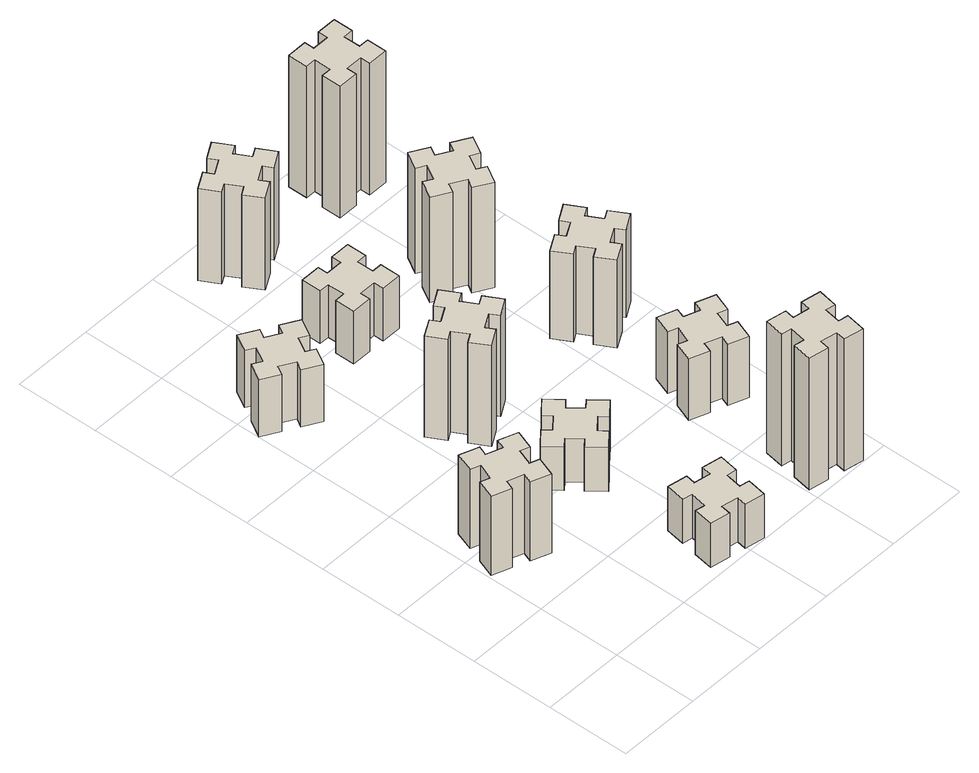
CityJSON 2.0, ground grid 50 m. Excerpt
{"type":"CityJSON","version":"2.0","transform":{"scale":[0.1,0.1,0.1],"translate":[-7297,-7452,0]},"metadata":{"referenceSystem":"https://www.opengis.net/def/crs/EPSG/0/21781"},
"CityObjects":{
"building1":{"type":"Building","attributes":{"class":"1000","function":"1000","usage":"1000","yearOfConstruction":2016,"roofType":"1000","measuredHeight":54,"storeysAboveGround":30,"storeysBelowGround":0},"geometry":[{"type":"Solid","lod":"1","boundaries":[[[[0,1,2,3,4,5,6,7,8,9,10,11,12,13,14,15,16,17,18,19]],[[17,16,20,21]],[[16,15,22,20]],[[15,14,23,22]],[[14,13,24,23]],[[13,12,25,24]],[[12,11,26,25]],[[11,10,27,26]],[[10,9,28,27]],[[9,8,29,28]],[[8,7,30,29]],[[7,6,31,30]],[[6,5,32,31]],[[5,4,33,32]],[[4,3,34,33]],[[3,2,35,34]],[[2,1,36,35]],[[1,0,37,36]],[[0,19,38,37]],[[19,18,39,38]],[[18,17,21,39]],[[24,25,26,27,28,29,30,31,32,33,34,35,36,37,38,39,21,20,22,23]]]]}]},
"building2":{"type":"Building","attributes":{"class":"1000","function":"1000","usage":"1000","yearOfConstruction":2016,"roofType":"1000","measuredHeight":39,"storeysAboveGround":30,"storeysBelowGround":0},"geometry":[{"type":"Solid","lod":"1","boundaries":[[[[40,41,42,43,44,45,46,47,48,49,50,51,52,53,54,55,56,57,58,59]],[[57,56,60,61]],[[56,55,62,60]],[[55,54,63,62]],[[54,53,64,63]],[[53,52,65,64]],[[52,51,66,65]],[[51,50,67,66]],[[50,49,68,67]],[[49,48,69,68]],[[48,47,70,69]],[[47,46,71,70]],[[46,45,72,71]],[[45,44,73,72]],[[44,43,74,73]],[[43,42,75,74]],[[42,41,76,75]],[[41,40,77,76]],[[40,59,78,77]],[[59,58,79,78]],[[58,57,61,79]],[[64,65,66,67,68,69,70,71,72,73,74,75,76,77,78,79,61,60,62,63]]]]}]},
"building3":{"type":"Building","attributes":{"class":"1000","function":"1000","usage":"1000","yearOfConstruction":2016,"roofType":"1000","measuredHeight":30,"storeysAboveGround":30,"storeysBelowGround":0},"geometry":[{"type":"Solid","lod":"1","boundaries":[[[[80,81,82,83,84,85,86,87,88,89,90,91,92,93,94,95,96,97,98,99]],[[97,96,100,101]],[[96,95,102,100]],[[95,94,103,102]],[[94,93,104,103]],[[93,92,105,104]],[[92,91,106,105]],[[91,90,107,106]],[[90,89,108,107]],[[89,88,109,108]],[[88,87,110,109]],[[87,86,111,110]],[[86,85,112,111]],[[85,84,113,112]],[[84,83,114,113]],[[83,82,115,114]],[[82,81,116,115]],[[81,80,117,116]],[[80,99,118,117]],[[99,98,119,118]],[[98,97,101,119]],[[104,105,106,107,108,109,110,111,112,113,114,115,116,117,118,119,101,100,102,103]]]]}]},
"building4":{"type":"Building","attributes":{"class":"1000","function":"1000","usage":"1000","yearOfConstruction":2016,"roofType":"1000","measuredHeight":30,"storeysAboveGround":30,"storeysBelowGround":0},"geometry":[{"type":"Solid","lod":"1","boundaries":[[[[120,121,122,123,124,125,126,127,128,129,130,131,132,133,134,135,136,137,138,139]],[[137,136,140,141]],[[136,135,142,140]],[[135,134,143,142]],[[134,133,144,143]],[[133,132,145,144]],[[132,131,146,145]],[[131,130,147,146]],[[130,129,148,147]],[[129,128,149,148]],[[128,127,150,149]],[[127,126,151,150]],[[126,125,152,151]],[[125,124,153,152]],[[124,123,154,153]],[[123,122,155,154]],[[122,121,156,155]],[[121,120,157,156]],[[120,139,158,157]],[[139,138,159,158]],[[138,137,141,159]],[[144,145,146,147,148,149,150,151,152,153,154,155,156,157,158,159,141,140,142,143]]]]}]},
"building5":{"type":"Building","attributes":{"class":"1000","function":"1000","usage":"1000","yearOfConstruction":2016,"roofType":"1000","measuredHeight":69,"storeysAboveGround":30,"storeysBelowGround":0},"geometry":[{"type":"Solid","lod":"1","boundaries":[[[[160,161,162,163,164,165,166,167,168,169,170,171,172,173,174,175,176,177,178,179]],[[177,176,180,181]],[[176,175,182,180]],[[175,174,183,182]],[[174,173,184,183]],[[173,172,185,184]],[[172,171,186,185]],[[171,170,187,186]],[[170,169,188,187]],[[169,168,189,188]],[[168,167,190,189]],[[167,166,191,190]],[[166,165,192,191]],[[165,164,193,192]],[[164,163,194,193]],[[163,162,195,194]],[[162,161,196,195]],[[161,160,197,196]],[[160,179,198,197]],[[179,178,199,198]],[[178,177,181,199]],[[184,185,186,187,188,189,190,191,192,193,194,195,196,197,198,199,181,180,182,183]]]]}]},
"building6":{"type":"Building","attributes":{"class":"1000","function":"1000","usage":"1000","yearOfConstruction":2016,"roofType":"1000","measuredHeight":36,"storeysAboveGround":30,"storeysBelowGround":0},"geometry":[{"type":"Solid","lod":"1","boundaries":[[[[200,201,202,203,204,205,206,207,208,209,210,211,212,213,214,215,216,217,218,219]],[[217,216,220,221]],[[216,215,222,220]],[[215,214,223,222]],[[214,213,224,223]],[[213,212,225,224]],[[212,211,226,225]],[[211,210,227,226]],[[210,209,228,227]],[[209,208,229,228]],[[208,207,230,229]],[[207,206,231,230]],[[206,205,232,231]],[[205,204,233,232]],[[204,203,234,233]],[[203,202,235,234]],[[202,201,236,235]],[[201,200,237,236]],[[200,219,238,237]],[[219,218,239,238]],[[218,217,221,239]],[[224,225,226,227,228,229,230,231,232,233,234,235,236,237,238,239,221,220,222,223]]]]}]},
"building7":{"type":"Building","attributes":{"class":"1000","function":"1000","usage":"1000","yearOfConstruction":2016,"roofType":"1000","measuredHeight":90,"storeysAboveGround":30,"storeysBelowGround":0},"geometry":[{"type":"Solid","lod":"1","boundaries":[[[[240,241,242,243,244,245,246,247,248,249,250,251,252,253,254,255,256,257,258,259]],[[257,256,260,261]],[[256,255,262,260]],[[255,254,263,262]],[[254,253,264,263]],[[253,252,265,264]],[[252,251,266,265]],[[251,250,267,266]],[[250,249,268,267]],[[249,248,269,268]],[[248,247,270,269]],[[247,246,271,270]],[[246,245,272,271]],[[245,244,273,272]],[[244,243,274,273]],[[243,242,275,274]],[[242,241,276,275]],[[241,240,277,276]],[[240,259,278,277]],[[259,258,279,278]],[[258,257,261,279]],[[264,265,266,267,268,269,270,271,272,273,274,275,276,277,278,279,261,260,262,263]]]]}]},
"building8":{"type":"Building","attributes":{"class":"1000","function":"1000","usage":"1000","yearOfConstruction":2016,"roofType":"1000","measuredHeight":63,"storeysAboveGround":30,"storeysBelowGround":0},"geometry":[{"type":"Solid","lod":"1","boundaries":[[[[280,281,282,283,284,285,286,287,288,289,290,291,292,293,294,295,296,297,298,299]],[[297,296,300,301]],[[296,295,302,300]],[[295,294,303,302]],[[294,293,304,303]],[[293,292,305,304]],[[292,291,306,305]],[[291,290,307,306]],[[290,289,308,307]],[[289,288,309,308]],[[288,287,310,309]],[[287,286,311,310]],[[286,285,312,311]],[[285,284,313,312]],[[284,283,314,313]],[[283,282,315,314]],[[282,281,316,315]],[[281,280,317,316]],[[280,299,318,317]],[[299,298,319,318]],[[298,297,301,319]],[[304,305,306,307,308,309,310,311,312,313,314,315,316,317,318,319,301,300,302,303]]]]}]},
"building9":{"type":"Building","attributes":{"class":"1000","function":"1000","usage":"1000","yearOfConstruction":2016,"roofType":"1000","measuredHeight":42,"storeysAboveGround":30,"storeysBelowGround":0},"geometry":[{"type":"Solid","lod":"1","boundaries":[[[[320,321,322,323,324,325,326,327,328,329,330,331,332,333,334,335,336,337,338,339]],[[337,336,340,341]],[[336,335,342,340]],[[335,334,343,342]],[[334,333,344,343]],[[333,332,345,344]],[[332,331,346,345]],[[331,330,347,346]],[[330,329,348,347]],[[329,328,349,348]],[[328,327,350,349]],[[327,326,351,350]],[[326,325,352,351]],[[325,324,353,352]],[[324,323,354,353]],[[323,322,355,354]],[[322,321,356,355]],[[321,320,357,356]],[[320,339,358,357]],[[339,338,359,358]],[[338,337,341,359]],[[344,345,346,347,348,349,350,351,352,353,354,355,356,357,358,359,341,340,342,343]]]]}]},
"building10":{"type":"Building","attributes":{"class":"1000","function":"1000","usage":"1000","yearOfConstruction":2016,"roofType":"1000","measuredHeight":60,"storeysAboveGround":30,"storeysBelowGround":0},"geometry":[{"type":"Solid","lod":"1","boundaries":[[[[360,361,362,363,364,365,366,367,368,369,370,371,372,373,374,375,376,377,378,379]],[[377,376,380,381]],[[376,375,382,380]],[[375,374,383,382]],[[374,373,384,383]],[[373,372,385,384]],[[372,371,386,385]],[[371,370,387,386]],[[370,369,388,387]],[[369,368,389,388]],[[368,367,390,389]],[[367,366,391,390]],[[366,365,392,391]],[[365,364,393,392]],[[364,363,394,393]],[[363,362,395,394]],[[362,361,396,395]],[[361,360,397,396]],[[360,379,398,397]],[[379,378,399,398]],[[378,377,381,399]],[[384,385,386,387,388,389,390,391,392,393,394,395,396,397,398,399,381,380,382,383]]]]}]},
"building11":{"type":"Building","attributes":{"class":"1000","function":"1000","usage":"1000","yearOfConstruction":2016,"roofType":"1000","measuredHeight":72,"storeysAboveGround":30,"storeysBelowGround":0},"geometry":[{"type":"Solid","lod":"1","boundaries":[[[[400,401,402,403,404,405,406,407,408,409,410,411,412,413,414,415,416,417,418,419]],[[417,416,420,421]],[[416,415,422,420]],[[415,414,423,422]],[[414,413,424,423]],[[413,412,425,424]],[[412,411,426,425]],[[411,410,427,426]],[[410,409,428,427]],[[409,408,429,428]],[[408,407,430,429]],[[407,406,431,430]],[[406,405,432,431]],[[405,404,433,432]],[[404,403,434,433]],[[403,402,435,434]],[[402,401,436,435]],[[401,400,437,436]],[[400,419,438,437]],[[419,418,439,438]],[[418,417,421,439]],[[424,425,426,427,428,429,430,431,432,433,434,435,436,437,438,439,421,420,422,423]]]]}]},
"building12":{"type":"Building","attributes":{"class":"1000","function":"1000","usage":"1000","yearOfConstruction":2016,"roofType":"1000","measuredHeight":90,"storeysAboveGround":30,"storeysBelowGround":0},"geometry":[{"type":"Solid","lod":"1","boundaries":[[[[440,441,442,443,444,445,446,447,448,449,450,451,452,453,454,455,456,457,458,459]],[[457,456,460,461]],[[456,455,462,460]],[[455,454,463,462]],[[454,453,464,463]],[[453,452,465,464]],[[452,451,466,465]],[[451,450,467,466]],[[450,449,468,467]],[[449,448,469,468]],[[448,447,470,469]],[[447,446,471,470]],[[446,445,472,471]],[[445,444,473,472]],[[444,443,474,473]],[[443,442,475,474]],[[442,441,476,475]],[[441,440,477,476]],[[440,459,478,477]],[[459,458,479,478]],[[458,457,461,479]],[[464,465,466,467,468,469,470,471,472,473,474,475,476,477,478,479,461,460,462,463]]]]}]}
},
"vertices":[
[149,1030,0],[115,936,0],[59,957,0],[17,844,0],[130,803,0],[151,859,0],[245,825,0],[224,769,0],[337,727,0],[378,840,0],[322,861,0],[356,955,0],[412,934,0],[453,1047,0],[340,1088,0],[320,1032,0],[226,1066,0],[247,1122,0],[134,1163,0],[93,1050,0],[226,1066,540],[247,1122,540],[320,1032,540],[340,1088,540],[453,1047,540],[412,934,540],[356,955,540],[322,861,540],[378,840,540],[337,727,540],[224,769,540],[245,825,540],[151,859,540],[130,803,540],[17,844,540],[59,957,540],[115,936,540],[149,1030,540],[93,1050,540],[134,1163,540],
[306,2327,0],[356,2414,0],[408,2384,0],[468,2488,0],[364,2548,0],[334,2496,0],[247,2546,0],[277,2598,0],[173,2658,0],[113,2554,0],[165,2524,0],[115,2437,0],[63,2467,0],[3,2363,0],[107,2303,0],[137,2355,0],[224,2305,0],[194,2253,0],[298,2193,0],[358,2297,0],[224,2305,390],[194,2253,390],[137,2355,390],[107,2303,390],[3,2363,390],[63,2467,390],[115,2437,390],[165,2524,390],[113,2554,390],[173,2658,390],[277,2598,390],[247,2546,390],[334,2496,390],[364,2548,390],[468,2488,390],[408,2384,390],[356,2414,390],[306,2327,390],[358,2297,390],[298,2193,390],
[876,274,0],[858,175,0],[799,186,0],[778,67,0],[897,47,0],[907,106,0],[1005,88,0],[995,29,0],[1113,8,0],[1134,127,0],[1075,137,0],[1092,235,0],[1151,225,0],[1172,343,0],[1054,364,0],[1044,305,0],[945,322,0],[956,381,0],[837,402,0],[817,284,0],[945,322,300],[956,381,300],[1044,305,300],[1054,364,300],[1172,343,300],[1151,225,300],[1092,235,300],[1075,137,300],[1134,127,300],[1113,8,300],[995,29,300],[1005,88,300],[907,106,300],[897,47,300],[778,67,300],[799,186,300],[858,175,300],[876,274,300],[817,284,300],[837,402,300],
[908,929,0],[984,993,0],[1023,947,0],[1115,1024,0],[1038,1116,0],[992,1078,0],[927,1154,0],[973,1193,0],[896,1285,0],[804,1208,0],[843,1162,0],[766,1097,0],[728,1143,0],[636,1066,0],[713,974,0],[759,1013,0],[823,936,0],[777,898,0],[854,806,0],[946,883,0],[823,936,300],[777,898,300],[759,1013,300],[713,974,300],[636,1066,300],[728,1143,300],[766,1097,300],[843,1162,300],[804,1208,300],[896,1285,300],[973,1193,300],[927,1154,300],[992,1078,300],[1038,1116,300],[1115,1024,300],[1023,947,300],[984,993,300],[908,929,300],[946,883,300],[854,806,300],
[655,1674,0],[705,1587,0],[653,1557,0],[713,1453,0],[817,1513,0],[787,1565,0],[874,1615,0],[904,1563,0],[1008,1623,0],[948,1727,0],[896,1697,0],[846,1784,0],[898,1814,0],[838,1918,0],[734,1858,0],[764,1806,0],[677,1756,0],[647,1808,0],[543,1748,0],[603,1644,0],[677,1756,690],[647,1808,690],[764,1806,690],[734,1858,690],[838,1918,690],[898,1814,690],[846,1784,690],[896,1697,690],[948,1727,690],[1008,1623,690],[904,1563,690],[874,1615,690],[787,1565,690],[817,1513,690],[713,1453,690],[653,1557,690],[705,1587,690],[655,1674,690],[603,1644,690],[543,1748,690],
[925,2635,0],[825,2635,0],[825,2695,0],[705,2695,0],[705,2575,0],[765,2575,0],[765,2475,0],[705,2475,0],[705,2355,0],[825,2355,0],[825,2415,0],[925,2415,0],[925,2355,0],[1045,2355,0],[1045,2475,0],[985,2475,0],[985,2575,0],[1045,2575,0],[1045,2695,0],[925,2695,0],[985,2575,360],[1045,2575,360],[985,2475,360],[1045,2475,360],[1045,2355,360],[925,2355,360],[925,2415,360],[825,2415,360],[825,2355,360],[705,2355,360],[705,2475,360],[765,2475,360],[765,2575,360],[705,2575,360],[705,2695,360],[825,2695,360],[825,2635,360],[925,2635,360],[925,2695,360],[1045,2695,360],
[1784,305,0],[1685,322,0],[1696,381,0],[1577,402,0],[1557,284,0],[1616,274,0],[1598,175,0],[1539,186,0],[1518,67,0],[1637,47,0],[1647,106,0],[1745,88,0],[1735,29,0],[1853,8,0],[1874,127,0],[1815,137,0],[1832,235,0],[1891,225,0],[1912,343,0],[1794,364,0],[1832,235,900],[1891,225,900],[1815,137,900],[1874,127,900],[1853,8,900],[1735,29,900],[1745,88,900],[1647,106,900],[1637,47,900],[1518,67,900],[1539,186,900],[1598,175,900],[1616,274,900],[1557,284,900],[1577,402,900],[1696,381,900],[1685,322,900],[1784,305,900],[1794,364,900],[1912,343,900],
[996,3277,0],[946,3364,0],[998,3394,0],[938,3498,0],[834,3438,0],[864,3386,0],[777,3336,0],[747,3388,0],[643,3328,0],[703,3224,0],[755,3254,0],[805,3167,0],[753,3137,0],[813,3033,0],[917,3093,0],[887,3145,0],[974,3195,0],[1004,3143,0],[1108,3203,0],[1048,3307,0],[974,3195,630],[1004,3143,630],[887,3145,630],[917,3093,630],[813,3033,630],[753,3137,630],[805,3167,630],[755,3254,630],[703,3224,630],[643,3328,630],[747,3388,630],[777,3336,630],[864,3386,630],[834,3438,630],[938,3498,630],[998,3394,630],[946,3364,630],[996,3277,630],[1048,3307,630],[1108,3203,630],
[1631,859,0],[1725,825,0],[1704,769,0],[1817,727,0],[1858,840,0],[1802,861,0],[1836,955,0],[1892,934,0],[1933,1047,0],[1820,1088,0],[1800,1032,0],[1706,1066,0],[1727,1122,0],[1614,1163,0],[1573,1050,0],[1629,1030,0],[1595,936,0],[1539,957,0],[1497,844,0],[1610,803,0],[1595,936,420],[1539,957,420],[1629,1030,420],[1573,1050,420],[1614,1163,420],[1727,1122,420],[1706,1066,420],[1800,1032,420],[1820,1088,420],[1933,1047,420],[1892,934,420],[1836,955,420],[1802,861,420],[1858,840,420],[1817,727,420],[1704,769,420],[1725,825,420],[1631,859,420],[1610,803,420],[1497,844,420],
[1836,1697,0],[1786,1784,0],[1838,1814,0],[1778,1918,0],[1674,1858,0],[1704,1806,0],[1617,1756,0],[1587,1808,0],[1483,1748,0],[1543,1644,0],[1595,1674,0],[1645,1587,0],[1593,1557,0],[1653,1453,0],[1757,1513,0],[1727,1565,0],[1814,1615,0],[1844,1563,0],[1948,1623,0],[1888,1727,0],[1814,1615,600],[1844,1563,600],[1727,1565,600],[1757,1513,600],[1653,1453,600],[1593,1557,600],[1645,1587,600],[1595,1674,600],[1543,1644,600],[1483,1748,600],[1587,1808,600],[1617,1756,600],[1704,1806,600],[1674,1858,600],[1778,1918,600],[1838,1814,600],[1786,1784,600],[1836,1697,600],[1888,1727,600],[1948,1623,600],
[1445,2524,0],[1395,2437,0],[1343,2467,0],[1283,2363,0],[1387,2303,0],[1417,2355,0],[1504,2305,0],[1474,2253,0],[1578,2193,0],[1638,2297,0],[1586,2327,0],[1636,2414,0],[1688,2384,0],[1748,2488,0],[1644,2548,0],[1614,2496,0],[1527,2546,0],[1557,2598,0],[1453,2658,0],[1393,2554,0],[1527,2546,720],[1557,2598,720],[1614,2496,720],[1644,2548,720],[1748,2488,720],[1688,2384,720],[1636,2414,720],[1586,2327,720],[1638,2297,720],[1578,2193,720],[1474,2253,720],[1504,2305,720],[1417,2355,720],[1387,2303,720],[1283,2363,720],[1343,2467,720],[1395,2437,720],[1445,2524,720],[1393,2554,720],[1453,2658,720],
[1565,3155,0],[1665,3155,0],[1665,3095,0],[1785,3095,0],[1785,3215,0],[1725,3215,0],[1725,3315,0],[1785,3315,0],[1785,3435,0],[1665,3435,0],[1665,3375,0],[1565,3375,0],[1565,3435,0],[1445,3435,0],[1445,3315,0],[1505,3315,0],[1505,3215,0],[1445,3215,0],[1445,3095,0],[1565,3095,0],[1505,3215,900],[1445,3215,900],[1505,3315,900],[1445,3315,900],[1445,3435,900],[1565,3435,900],[1565,3375,900],[1665,3375,900],[1665,3435,900],[1785,3435,900],[1785,3315,900],[1725,3315,900],[1725,3215,900],[1785,3215,900],[1785,3095,900],[1665,3095,900],[1665,3155,900],[1565,3155,900],[1565,3095,900],[1445,3095,900]
]}
